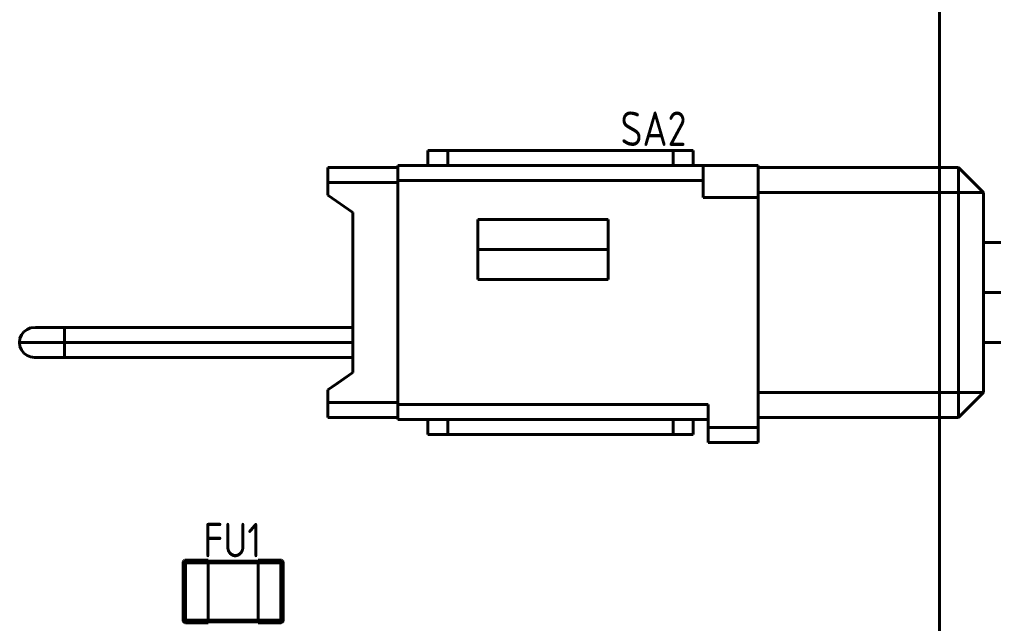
# Model space of a CAD drawing. Extents: x 193 to 1101, y 70 to 664.
# Drawn here: x 590.03 to 628.96, y 503.87 to 528.04 of the extents above; entities that cross this region are included whole.
import ezdxf

# ---------------------------------------------------------------- set-up
doc = ezdxf.new("R2010")
doc.units = 0
doc.header["$MEASUREMENT"] = 0
doc.layers.get('0').update_dxf_attribs({"linetype": 'CONTINUOUS'})
doc.layers.get('DEFPOINTS').update_dxf_attribs({"linetype": 'CONTINUOUS'})
doc.layers.add('Основная', color=7, linetype='CONTINUOUS', lineweight=40)
doc.styles.add('GOST type A0', font='', dxfattribs={"oblique": 15, "height": 3.5})
doc.styles.get('GOST type A0').set_extended_font_data('GOST type A')
doc.dimstyles.new('GOST type A', dxfattribs={"dimtxt": 3.5, "dimasz": 3, "dimexe": 2, "dimexo": 0, "dimgap": 1, "dimtad": 1, "dimtoh": 1, "dimtxsty": 'GOST type A0', "dimcen": 0, "dimazin": 2, "dimtfac": 1, "dimtmove": 0, "dimatfit": 3, "dimfxl": 1, "dimarcsym": 0})

# ---------------------------------------------------------------- blocks, each defined once
blk = doc.blocks.new('*D10')
at = {"color": 0, "lineweight": -2, "transparency": 16777216}
for p, q in [((616.792, 557.152), (653.078, 557.152)), ((651.078, 554.152), (651.078, 370.152)), ((616.792, 367.152), (653.078, 367.152))]:
    blk.add_line(p, q, dxfattribs=at)
at = {"color": 0, "transparency": 16777216}
for points in [[(650.578, 554.152), (651.578, 554.152), (651.078, 557.152)], [(650.578, 370.152), (651.578, 370.152), (651.078, 367.152)]]:
    blk.add_solid(points, dxfattribs=at)
at = {"layer": 'DEFPOINTS', "color": 0, "transparency": 16777216}
for p in [(616.792, 557.152), (616.792, 367.152), (651.078, 367.152)]:
    blk.add_point(p, dxfattribs=at)
at = {"color": 0, "transparency": 16777216, "insert": (648.328, 462.152), "char_height": 3.5, "attachment_point": 5, "rotation": 90, "style": 'GOST type A0'}
blk.add_mtext('95*', dxfattribs=at)
blk = doc.blocks.new('*D11')
at = {"color": 0, "lineweight": -2, "transparency": 16777216}
for p, q in [((626.792, 567.152), (663.078, 567.152)), ((661.078, 564.152), (661.078, 360.152)), ((626.792, 357.152), (663.078, 357.152))]:
    blk.add_line(p, q, dxfattribs=at)
at = {"color": 0, "transparency": 16777216}
for points in [[(660.578, 564.152), (661.578, 564.152), (661.078, 567.152)], [(660.578, 360.152), (661.578, 360.152), (661.078, 357.152)]]:
    blk.add_solid(points, dxfattribs=at)
at = {"layer": 'DEFPOINTS', "color": 0, "transparency": 16777216}
for p in [(626.792, 567.152), (626.792, 357.152), (661.078, 357.152)]:
    blk.add_point(p, dxfattribs=at)
at = {"color": 0, "transparency": 16777216, "insert": (658.328, 462.152), "char_height": 3.5, "attachment_point": 5, "rotation": 90, "style": 'GOST type A0'}
blk.add_mtext('105*', dxfattribs=at)

msp = doc.modelspace()

# ---------------------------------------------------------------- linework, layer by layer
at = {"layer": 'Основная'}
for p, q in [((626.792, 357.152), (626.792, 567.152)), ((608.354, 522.792), (606.354, 522.792)), ((606.354, 522.792), (606.354, 522.194)), ((606.354, 522.792), (606.382, 522.792)), ((606.354, 522.194), (606.354, 522.792)), ((608.354, 522.792), (606.354, 522.792)), ((606.354, 522.792), (606.354, 522.194)), ((606.354, 522.792), (606.382, 522.792)), ((606.354, 522.194), (606.354, 522.792)), ((608.354, 522.792), (606.354, 522.792)), ((606.354, 522.792), (606.354, 522.194)), ((606.354, 522.792), (606.382, 522.792)), ((606.354, 522.194), (606.354, 522.792)), ((608.354, 522.792), (606.354, 522.792)), ((606.354, 522.792), (606.354, 522.194)), ((606.354, 522.792), (606.382, 522.792)), ((606.354, 522.194), (606.354, 522.792)), ((606.382, 522.792), (606.462, 522.792)), ((606.382, 522.792), (606.462, 522.792)), ((606.382, 522.792), (606.462, 522.792)), ((606.382, 522.792), (606.462, 522.792)), ((606.462, 522.792), (606.588, 522.792)), ((606.462, 522.792), (606.588, 522.792)), ((606.462, 522.792), (606.588, 522.792)), ((606.462, 522.792), (606.588, 522.792)), ((606.588, 522.792), (606.754, 522.792)), ((606.588, 522.792), (606.754, 522.792)), ((606.588, 522.792), (606.754, 522.792)), ((606.588, 522.792), (606.754, 522.792)), ((606.754, 522.792), (606.948, 522.792)), ((606.754, 522.792), (606.948, 522.792)), ((606.754, 522.792), (606.948, 522.792)), ((606.754, 522.792), (606.948, 522.792)), ((606.948, 522.792), (607.154, 522.792)), ((606.948, 522.792), (607.154, 522.792)), ((606.948, 522.792), (607.154, 522.792)), ((606.948, 522.792), (607.154, 522.792)), ((616.154, 522.792), (607.154, 522.792)), ((607.154, 522.194), (607.154, 522.792)), ((616.154, 522.792), (607.154, 522.792)), ((607.154, 522.194), (607.154, 522.792)), ((616.154, 522.792), (607.154, 522.792)), ((607.154, 522.194), (607.154, 522.792)), ((616.154, 522.792), (607.154, 522.792)), ((607.154, 522.194), (607.154, 522.792)), ((613.556, 522.794), (608.354, 522.794)), ((608.354, 522.794), (608.354, 522.792)), ((608.354, 522.792), (608.354, 522.794)), ((608.354, 522.794), (613.556, 522.794)), ((613.556, 522.794), (608.354, 522.794)), ((608.354, 522.794), (608.354, 522.792)), ((608.354, 522.792), (608.354, 522.794)), ((608.354, 522.794), (613.556, 522.794)), ((613.556, 522.794), (608.354, 522.794)), ((608.354, 522.794), (608.354, 522.792)), ((608.354, 522.792), (608.354, 522.794)), ((608.354, 522.794), (613.556, 522.794)), ((613.556, 522.794), (608.354, 522.794)), ((608.354, 522.794), (608.354, 522.792)), ((608.354, 522.792), (608.354, 522.794)), ((608.354, 522.794), (613.556, 522.794)), ((613.556, 522.792), (613.556, 522.794)), ((613.556, 522.792), (613.556, 522.794)), ((613.556, 522.792), (613.556, 522.794)), ((613.556, 522.792), (613.556, 522.794)), ((613.556, 522.792), (613.556, 522.794)), ((613.556, 522.792), (613.556, 522.794)), ((613.556, 522.792), (613.556, 522.794)), ((613.556, 522.792), (613.556, 522.794)), ((616.954, 522.792), (613.556, 522.792)), ((616.954, 522.792), (613.556, 522.792)), ((616.954, 522.792), (613.556, 522.792)), ((616.954, 522.792), (613.556, 522.792)), ((616.154, 522.792), (616.362, 522.792)), ((616.154, 522.194), (616.154, 522.792)), ((616.154, 522.792), (616.362, 522.792)), ((616.154, 522.194), (616.154, 522.792)), ((616.154, 522.792), (616.362, 522.792)), ((616.154, 522.194), (616.154, 522.792)), ((616.154, 522.792), (616.362, 522.792)), ((616.154, 522.194), (616.154, 522.792)), ((616.362, 522.792), (616.554, 522.792)), ((616.362, 522.792), (616.554, 522.792)), ((616.362, 522.792), (616.554, 522.792)), ((616.362, 522.792), (616.554, 522.792)), ((616.554, 522.792), (616.72, 522.792)), ((616.554, 522.792), (616.72, 522.792)), ((616.554, 522.792), (616.72, 522.792)), ((616.554, 522.792), (616.72, 522.792)), ((616.72, 522.792), (616.848, 522.792)), ((616.72, 522.792), (616.848, 522.792)), ((616.72, 522.792), (616.848, 522.792)), ((616.72, 522.792), (616.848, 522.792)), ((616.848, 522.792), (616.926, 522.792)), ((616.848, 522.792), (616.926, 522.792)), ((616.848, 522.792), (616.926, 522.792)), ((616.848, 522.792), (616.926, 522.792)), ((616.926, 522.792), (616.954, 522.792)), ((616.926, 522.792), (616.954, 522.792)), ((616.926, 522.792), (616.954, 522.792)), ((616.926, 522.792), (616.954, 522.792)), ((616.954, 522.194), (616.954, 522.792)), ((616.954, 522.194), (616.954, 522.792)), ((616.954, 522.194), (616.954, 522.792)), ((616.954, 522.194), (616.954, 522.792)), ((616.954, 522.194), (616.954, 522.792)), ((616.954, 522.194), (616.954, 522.792)), ((616.954, 522.194), (616.954, 522.792)), ((616.954, 522.194), (616.954, 522.792)), ((605.152, 522.114), (602.352, 522.114)), ((602.352, 522.114), (602.354, 521.514)), ((605.152, 522.114), (602.352, 522.114)), ((602.352, 522.114), (603.354, 522.114)), ((602.352, 522.114), (602.352, 522.114)), ((602.354, 521.514), (602.352, 522.114)), ((605.152, 522.114), (602.352, 522.114)), ((602.352, 522.114), (602.354, 521.514)), ((605.152, 522.114), (602.352, 522.114)), ((602.352, 522.114), (603.354, 522.114)), ((602.352, 522.114), (602.352, 522.114)), ((602.354, 521.514), (602.352, 522.114)), ((605.152, 522.114), (602.352, 522.114)), ((602.352, 522.114), (602.354, 521.514)), ((605.152, 522.114), (602.352, 522.114)), ((602.352, 522.114), (603.354, 522.114)), ((602.352, 522.114), (602.352, 522.114)), ((602.354, 521.514), (602.352, 522.114)), ((605.152, 522.114), (602.352, 522.114)), ((602.352, 522.114), (602.354, 521.514)), ((605.152, 522.114), (602.352, 522.114)), ((602.352, 522.114), (603.354, 522.114)), ((602.352, 522.114), (602.352, 522.114)), ((602.354, 521.514), (602.352, 522.114)), ((603.354, 522.114), (603.354, 522.114)), ((603.354, 522.114), (603.354, 522.114)), ((603.354, 522.114), (603.354, 522.114)), ((603.354, 522.114), (603.354, 522.114)), ((606.354, 522.194), (605.152, 522.194)), ((605.152, 522.194), (605.152, 522.114)), ((605.154, 521.594), (605.152, 522.194)), ((617.356, 522.194), (605.152, 522.194)), ((606.354, 522.194), (605.152, 522.194)), ((605.152, 522.194), (605.152, 522.114)), ((605.154, 521.594), (605.152, 522.194)), ((617.356, 522.194), (605.152, 522.194)), ((606.354, 522.194), (605.152, 522.194)), ((605.152, 522.194), (605.152, 522.114)), ((605.154, 521.594), (605.152, 522.194)), ((617.356, 522.194), (605.152, 522.194)), ((606.354, 522.194), (605.152, 522.194)), ((605.152, 522.194), (605.152, 522.114)), ((605.154, 521.594), (605.152, 522.194)), ((617.356, 522.194), (605.152, 522.194)), ((606.354, 522.194), (606.382, 522.194)), ((606.354, 522.194), (606.382, 522.194)), ((606.354, 522.194), (606.382, 522.194)), ((606.354, 522.194), (606.382, 522.194)), ((606.382, 522.194), (606.462, 522.194)), ((606.382, 522.194), (606.462, 522.194)), ((606.382, 522.194), (606.462, 522.194)), ((606.382, 522.194), (606.462, 522.194)), ((606.462, 522.194), (606.588, 522.194)), ((606.462, 522.194), (606.588, 522.194)), ((606.462, 522.194), (606.588, 522.194)), ((606.462, 522.194), (606.588, 522.194)), ((606.588, 522.194), (606.754, 522.194)), ((606.588, 522.194), (606.754, 522.194)), ((606.588, 522.194), (606.754, 522.194)), ((606.588, 522.194), (606.754, 522.194)), ((606.754, 522.194), (606.948, 522.194)), ((606.754, 522.194), (606.948, 522.194)), ((606.754, 522.194), (606.948, 522.194)), ((606.754, 522.194), (606.948, 522.194)), ((606.948, 522.194), (607.154, 522.194)), ((606.948, 522.194), (607.154, 522.194)), ((606.948, 522.194), (607.154, 522.194)), ((606.948, 522.194), (607.154, 522.194)), ((616.154, 522.194), (607.154, 522.194)), ((616.154, 522.194), (607.154, 522.194)), ((616.154, 522.194), (607.154, 522.194)), ((616.154, 522.194), (607.154, 522.194)), ((616.154, 522.194), (616.362, 522.194)), ((616.154, 522.194), (616.362, 522.194)), ((616.154, 522.194), (616.362, 522.194)), ((616.154, 522.194), (616.362, 522.194)), ((616.362, 522.194), (616.554, 522.194)), ((616.362, 522.194), (616.554, 522.194)), ((616.362, 522.194), (616.554, 522.194)), ((616.362, 522.194), (616.554, 522.194)), ((616.554, 522.194), (616.72, 522.194)), ((616.554, 522.194), (616.72, 522.194)), ((616.554, 522.194), (616.72, 522.194)), ((616.554, 522.194), (616.72, 522.194)), ((616.72, 522.194), (616.848, 522.194)), ((616.72, 522.194), (616.848, 522.194)), ((616.72, 522.194), (616.848, 522.194)), ((616.72, 522.194), (616.848, 522.194)), ((616.848, 522.194), (616.926, 522.194)), ((616.848, 522.194), (616.926, 522.194)), ((616.848, 522.194), (616.926, 522.194)), ((616.848, 522.194), (616.926, 522.194)), ((616.926, 522.194), (616.954, 522.194)), ((616.926, 522.194), (616.954, 522.194)), ((616.926, 522.194), (616.954, 522.194)), ((616.926, 522.194), (616.954, 522.194)), ((619.556, 522.194), (616.954, 522.194)), ((619.556, 522.194), (616.954, 522.194)), ((619.556, 522.194), (616.954, 522.194)), ((619.556, 522.194), (616.954, 522.194)), ((617.356, 521.594), (617.356, 522.194)), ((617.356, 522.194), (619.556, 522.194)), ((617.356, 521.594), (617.356, 522.194)), ((617.356, 522.194), (619.556, 522.194)), ((617.356, 521.594), (617.356, 522.194)), ((617.356, 522.194), (619.556, 522.194)), ((617.356, 521.594), (617.356, 522.194)), ((617.356, 522.194), (619.556, 522.194)), ((619.556, 522.112), (619.556, 522.194)), ((619.556, 520.914), (619.556, 522.194)), ((619.556, 522.112), (619.556, 522.194)), ((619.556, 520.914), (619.556, 522.194)), ((619.556, 522.112), (619.556, 522.194)), ((619.556, 520.914), (619.556, 522.194)), ((619.556, 522.112), (619.556, 522.194)), ((619.556, 520.914), (619.556, 522.194)), ((627.554, 522.114), (619.556, 522.112)), ((619.556, 522.112), (627.554, 522.114)), ((627.554, 522.114), (619.556, 522.112)), ((619.556, 522.112), (627.554, 522.114)), ((627.554, 522.114), (619.556, 522.112)), ((619.556, 522.112), (627.554, 522.114)), ((627.554, 522.114), (619.556, 522.112)), ((619.556, 522.112), (627.554, 522.114)), ((619.556, 521.712), (619.556, 522.112)), ((619.556, 521.712), (619.556, 522.112)), ((619.556, 521.712), (619.556, 522.112)), ((619.556, 521.712), (619.556, 522.112)), ((628.556, 521.114), (627.554, 522.114)), ((628.556, 521.114), (627.554, 522.114)), ((627.554, 521.112), (627.554, 522.114)), ((628.556, 521.114), (627.554, 522.114)), ((628.556, 521.114), (627.554, 522.114)), ((627.554, 521.112), (627.554, 522.114)), ((628.556, 521.114), (627.554, 522.114)), ((628.556, 521.114), (627.554, 522.114)), ((627.554, 521.112), (627.554, 522.114)), ((628.556, 521.114), (627.554, 522.114)), ((628.556, 521.114), (627.554, 522.114)), ((627.554, 521.112), (627.554, 522.114)), ((602.352, 521.34), (602.352, 521.73)), ((602.352, 521.34), (602.352, 521.73)), ((602.352, 521.34), (602.352, 521.73)), ((602.352, 521.34), (602.352, 521.73)), ((605.152, 512.632), (605.154, 521.594)), ((605.152, 512.632), (605.154, 521.594)), ((605.152, 512.632), (605.154, 521.594)), ((605.152, 512.632), (605.154, 521.594)), ((605.154, 521.594), (617.356, 521.594)), ((605.154, 521.594), (617.356, 521.594)), ((605.154, 521.594), (617.356, 521.594)), ((605.154, 521.594), (617.356, 521.594)), ((617.356, 520.914), (617.356, 521.594)), ((617.356, 520.914), (617.356, 521.594)), ((617.356, 520.914), (617.356, 521.594)), ((617.356, 520.914), (617.356, 521.594)), ((602.354, 521.514), (602.352, 521.012)), ((602.352, 521.012), (602.354, 521.514)), ((602.354, 521.514), (602.352, 521.012)), ((602.352, 521.012), (602.354, 521.514)), ((602.354, 521.514), (602.352, 521.012)), ((602.352, 521.012), (602.354, 521.514)), ((602.354, 521.514), (602.352, 521.012)), ((602.352, 521.012), (602.354, 521.514)), ((602.354, 521.514), (605.154, 521.514)), ((602.354, 521.514), (605.154, 521.514)), ((602.354, 521.514), (605.154, 521.514)), ((602.354, 521.514), (605.154, 521.514)), ((602.352, 521.012), (603.354, 520.312)), ((602.352, 521.012), (602.352, 521.012)), ((602.352, 521.012), (602.352, 521.012)), ((603.354, 520.312), (602.352, 521.012)), ((602.352, 521.012), (603.354, 520.312)), ((602.352, 521.012), (602.352, 521.012)), ((602.352, 521.012), (602.352, 521.012)), ((603.354, 520.312), (602.352, 521.012)), ((602.352, 521.012), (603.354, 520.312)), ((602.352, 521.012), (602.352, 521.012)), ((602.352, 521.012), (602.352, 521.012)), ((603.354, 520.312), (602.352, 521.012)), ((602.352, 521.012), (603.354, 520.312)), ((602.352, 521.012), (602.352, 521.012)), ((602.352, 521.012), (602.352, 521.012)), ((603.354, 520.312), (602.352, 521.012)), ((602.352, 521.01), (602.354, 521.01)), ((603.352, 520.312), (602.352, 521.01)), ((602.352, 521.01), (602.354, 521.01)), ((603.352, 520.312), (602.352, 521.01)), ((602.352, 521.01), (602.354, 521.01)), ((603.352, 520.312), (602.352, 521.01)), ((602.352, 521.01), (602.354, 521.01)), ((603.352, 520.312), (602.352, 521.01)), ((617.356, 520.914), (619.556, 520.914)), ((617.356, 520.914), (619.556, 520.914)), ((617.356, 520.914), (619.556, 520.914)), ((617.356, 520.914), (619.556, 520.914)), ((627.554, 521.112), (619.556, 521.112)), ((627.554, 521.112), (619.556, 521.112)), ((627.554, 521.112), (619.556, 521.112)), ((627.554, 521.112), (619.556, 521.112)), ((619.556, 511.712), (619.556, 520.914)), ((619.556, 511.712), (619.556, 520.914)), ((619.556, 511.712), (619.556, 520.914)), ((619.556, 511.712), (619.556, 520.914)), ((627.554, 521.112), (628.556, 521.114)), ((627.554, 521.112), (628.556, 521.114)), ((627.554, 521.112), (628.556, 521.114)), ((627.554, 521.112), (628.556, 521.114)), ((627.554, 513.112), (627.554, 521.112)), ((627.554, 513.112), (627.554, 521.112)), ((627.554, 513.112), (627.554, 521.112)), ((627.554, 513.112), (627.554, 521.112)), ((628.556, 519.112), (628.556, 521.114)), ((628.556, 513.112), (628.556, 521.114)), ((628.556, 519.112), (628.556, 521.114)), ((628.556, 513.112), (628.556, 521.114)), ((628.556, 519.112), (628.556, 521.114)), ((628.556, 513.112), (628.556, 521.114)), ((628.556, 519.112), (628.556, 521.114)), ((628.556, 513.112), (628.556, 521.114)), ((603.352, 520.312), (603.352, 520.314)), ((603.352, 520.312), (603.352, 520.314)), ((603.352, 520.312), (603.352, 520.314)), ((603.352, 520.312), (603.352, 520.314)), ((603.354, 520.312), (603.352, 515.714)), ((603.354, 520.312), (603.352, 515.714)), ((603.354, 520.312), (603.352, 515.714)), ((603.354, 520.312), (603.352, 515.714)), ((603.354, 513.912), (603.354, 520.312)), ((603.354, 513.912), (603.354, 520.312)), ((603.354, 513.912), (603.354, 520.312)), ((603.354, 513.912), (603.354, 520.312)), ((608.352, 520.034), (613.556, 520.034)), ((608.352, 518.832), (608.352, 520.034)), ((608.352, 520.034), (613.556, 520.034)), ((608.352, 518.832), (608.352, 520.034)), ((608.352, 520.034), (613.556, 520.034)), ((608.352, 518.832), (608.352, 520.034)), ((608.352, 520.034), (613.556, 520.034)), ((608.352, 518.832), (608.352, 520.034)), ((613.556, 518.832), (613.556, 520.034)), ((613.556, 517.632), (613.556, 520.034)), ((613.556, 518.832), (613.556, 520.034)), ((613.556, 517.632), (613.556, 520.034)), ((613.556, 518.832), (613.556, 520.034)), ((613.556, 517.632), (613.556, 520.034)), ((613.556, 518.832), (613.556, 520.034)), ((613.556, 517.632), (613.556, 520.034)), ((629.446, 519.112), (628.556, 519.112)), ((628.556, 519.112), (629.446, 519.112)), ((629.446, 519.112), (628.556, 519.112)), ((628.556, 519.112), (629.446, 519.112)), ((629.446, 519.112), (628.556, 519.112)), ((628.556, 519.112), (629.446, 519.112)), ((629.446, 519.112), (628.556, 519.112)), ((628.556, 519.112), (629.446, 519.112)), ((613.556, 518.832), (608.352, 518.832)), ((608.354, 517.632), (608.352, 518.832)), ((613.556, 518.832), (608.352, 518.832)), ((608.354, 517.632), (608.352, 518.832)), ((613.556, 518.832), (608.352, 518.832)), ((608.354, 517.632), (608.352, 518.832)), ((613.556, 518.832), (608.352, 518.832)), ((608.354, 517.632), (608.352, 518.832)), ((613.556, 517.632), (613.556, 518.832)), ((613.556, 517.632), (613.556, 518.832)), ((613.556, 517.632), (613.556, 518.832)), ((613.556, 517.632), (613.556, 518.832)), ((608.354, 517.632), (613.556, 517.632)), ((608.354, 517.632), (613.556, 517.632)), ((608.354, 517.632), (613.556, 517.632)), ((608.354, 517.632), (613.556, 517.632)), ((629.356, 517.112), (628.556, 517.112)), ((629.356, 517.112), (628.556, 517.112)), ((629.356, 517.112), (628.556, 517.112)), ((629.356, 517.112), (628.556, 517.112)), ((590.112, 515.414), (590.052, 515.268)), ((590.052, 515.268), (590.112, 515.414)), ((590.112, 515.414), (590.052, 515.268)), ((590.052, 515.268), (590.112, 515.414)), ((590.112, 515.414), (590.052, 515.268)), ((590.052, 515.268), (590.112, 515.414)), ((590.112, 515.414), (590.052, 515.268)), ((590.052, 515.268), (590.112, 515.414)), ((590.208, 515.538), (590.112, 515.414)), ((590.112, 515.414), (590.208, 515.538)), ((590.208, 515.538), (590.112, 515.414)), ((590.112, 515.414), (590.208, 515.538)), ((590.208, 515.538), (590.112, 515.414)), ((590.112, 515.414), (590.208, 515.538)), ((590.208, 515.538), (590.112, 515.414)), ((590.112, 515.414), (590.208, 515.538)), ((590.334, 515.634), (590.208, 515.538)), ((590.208, 515.538), (590.334, 515.634)), ((590.334, 515.634), (590.208, 515.538)), ((590.208, 515.538), (590.334, 515.634)), ((590.334, 515.634), (590.208, 515.538)), ((590.208, 515.538), (590.334, 515.634)), ((590.334, 515.634), (590.208, 515.538)), ((590.208, 515.538), (590.334, 515.634)), ((590.478, 515.694), (590.334, 515.634)), ((590.334, 515.634), (590.478, 515.694)), ((590.478, 515.694), (590.334, 515.634)), ((590.334, 515.634), (590.478, 515.694)), ((590.478, 515.694), (590.334, 515.634)), ((590.334, 515.634), (590.478, 515.694)), ((590.478, 515.694), (590.334, 515.634)), ((590.334, 515.634), (590.478, 515.694)), ((590.676, 515.714), (590.478, 515.694)), ((590.478, 515.694), (590.676, 515.714)), ((590.676, 515.714), (590.478, 515.694)), ((590.478, 515.694), (590.676, 515.714)), ((590.676, 515.714), (590.478, 515.694)), ((590.478, 515.694), (590.676, 515.714)), ((590.676, 515.714), (590.478, 515.694)), ((590.478, 515.694), (590.676, 515.714)), ((603.352, 515.714), (590.676, 515.714)), ((590.676, 515.714), (590.794, 515.714)), ((603.352, 515.714), (590.676, 515.714)), ((590.676, 515.714), (590.794, 515.714)), ((603.352, 515.714), (590.676, 515.714)), ((590.676, 515.714), (590.794, 515.714)), ((603.352, 515.714), (590.676, 515.714)), ((590.676, 515.714), (590.794, 515.714)), ((590.794, 515.714), (590.986, 515.714)), ((590.794, 515.714), (590.986, 515.714)), ((590.794, 515.714), (590.986, 515.714)), ((590.794, 515.714), (590.986, 515.714)), ((590.986, 515.714), (591.234, 515.714)), ((590.986, 515.714), (591.234, 515.714)), ((590.986, 515.714), (591.234, 515.714)), ((590.986, 515.714), (591.234, 515.714)), ((591.234, 515.714), (591.524, 515.714)), ((591.234, 515.714), (591.524, 515.714)), ((591.234, 515.714), (591.524, 515.714)), ((591.234, 515.714), (591.524, 515.714)), ((591.834, 515.714), (591.524, 515.714)), ((591.834, 515.714), (591.524, 515.714)), ((591.834, 515.714), (591.524, 515.714)), ((591.834, 515.714), (591.524, 515.714)), ((591.834, 515.694), (591.834, 515.714)), ((603.352, 515.714), (591.834, 515.714)), ((591.834, 515.694), (591.834, 515.714)), ((603.352, 515.714), (591.834, 515.714)), ((591.834, 515.694), (591.834, 515.714)), ((603.352, 515.714), (591.834, 515.714)), ((591.834, 515.694), (591.834, 515.714)), ((603.352, 515.714), (591.834, 515.714)), ((591.834, 515.634), (591.834, 515.694)), ((591.834, 515.634), (591.834, 515.694)), ((591.834, 515.634), (591.834, 515.694)), ((591.834, 515.634), (591.834, 515.694)), ((591.834, 515.538), (591.834, 515.634)), ((591.834, 515.538), (591.834, 515.634)), ((591.834, 515.538), (591.834, 515.634)), ((591.834, 515.538), (591.834, 515.634)), ((591.834, 515.414), (591.834, 515.538)), ((591.834, 515.414), (591.834, 515.538)), ((591.834, 515.414), (591.834, 515.538)), ((591.834, 515.414), (591.834, 515.538)), ((591.834, 515.268), (591.834, 515.414)), ((591.834, 515.268), (591.834, 515.414)), ((591.834, 515.268), (591.834, 515.414)), ((591.834, 515.268), (591.834, 515.414)), ((603.352, 515.694), (603.352, 515.714)), ((603.352, 515.694), (603.352, 515.714)), ((603.352, 515.694), (603.352, 515.714)), ((603.352, 515.694), (603.352, 515.714)), ((603.352, 515.634), (603.352, 515.694)), ((603.352, 515.634), (603.352, 515.694)), ((603.352, 515.634), (603.352, 515.694)), ((603.352, 515.634), (603.352, 515.694)), ((603.352, 515.538), (603.352, 515.634)), ((603.352, 515.538), (603.352, 515.634)), ((603.352, 515.538), (603.352, 515.634)), ((603.352, 515.538), (603.352, 515.634)), ((603.352, 515.414), (603.352, 515.538)), ((603.352, 515.414), (603.352, 515.538)), ((603.352, 515.414), (603.352, 515.538)), ((603.352, 515.414), (603.352, 515.538)), ((603.352, 515.268), (603.352, 515.414)), ((603.352, 515.268), (603.352, 515.414)), ((603.352, 515.268), (603.352, 515.414)), ((603.352, 515.268), (603.352, 515.414)), ((590.052, 515.268), (590.032, 515.112)), ((590.032, 515.112), (590.052, 515.268)), ((590.052, 515.268), (590.032, 515.112)), ((590.032, 515.112), (590.052, 515.268)), ((590.052, 515.268), (590.032, 515.112)), ((590.032, 515.112), (590.052, 515.268)), ((590.052, 515.268), (590.032, 515.112)), ((590.032, 515.112), (590.052, 515.268)), ((590.032, 515.112), (590.052, 514.956)), ((590.052, 514.956), (590.032, 515.112)), ((590.094, 515.112), (590.032, 515.112)), ((590.032, 515.112), (590.052, 514.956)), ((590.052, 514.956), (590.032, 515.112)), ((590.094, 515.112), (590.032, 515.112)), ((590.032, 515.112), (590.052, 514.956)), ((590.052, 514.956), (590.032, 515.112)), ((590.094, 515.112), (590.032, 515.112)), ((590.032, 515.112), (590.052, 514.956)), ((590.052, 514.956), (590.032, 515.112)), ((590.094, 515.112), (590.032, 515.112)), ((590.094, 515.112), (590.274, 515.112)), ((590.094, 515.112), (590.274, 515.112)), ((590.094, 515.112), (590.274, 515.112)), ((590.094, 515.112), (590.274, 515.112)), ((590.274, 515.112), (590.56, 515.112)), ((590.274, 515.112), (590.56, 515.112)), ((590.274, 515.112), (590.56, 515.112)), ((590.274, 515.112), (590.56, 515.112)), ((590.56, 515.112), (590.934, 515.112)), ((590.56, 515.112), (590.934, 515.112)), ((590.56, 515.112), (590.934, 515.112)), ((590.56, 515.112), (590.934, 515.112)), ((590.934, 515.112), (591.368, 515.112)), ((590.934, 515.112), (591.368, 515.112)), ((590.934, 515.112), (591.368, 515.112)), ((590.934, 515.112), (591.368, 515.112)), ((591.834, 515.112), (591.368, 515.112)), ((591.834, 515.112), (591.368, 515.112)), ((591.834, 515.112), (591.368, 515.112)), ((591.834, 515.112), (591.368, 515.112)), ((591.834, 515.112), (591.834, 515.268)), ((591.834, 515.112), (591.834, 515.268)), ((591.834, 515.112), (591.834, 515.268)), ((591.834, 515.112), (591.834, 515.268)), ((603.352, 515.112), (591.834, 515.112)), ((591.834, 514.956), (591.834, 515.112)), ((603.352, 515.112), (591.834, 515.112)), ((591.834, 514.956), (591.834, 515.112)), ((603.352, 515.112), (591.834, 515.112)), ((591.834, 514.956), (591.834, 515.112)), ((603.352, 515.112), (591.834, 515.112)), ((591.834, 514.956), (591.834, 515.112)), ((603.352, 515.112), (603.352, 515.268)), ((603.352, 515.112), (603.352, 515.268)), ((603.352, 515.112), (603.352, 515.268)), ((603.352, 515.112), (603.352, 515.268)), ((603.352, 514.956), (603.352, 515.112)), ((603.352, 514.956), (603.352, 515.112)), ((603.352, 514.956), (603.352, 515.112)), ((603.352, 514.956), (603.352, 515.112)), ((628.556, 513.112), (628.556, 515.112)), ((628.556, 515.112), (629.446, 515.112)), ((629.446, 515.112), (628.556, 515.112)), ((628.556, 513.112), (628.556, 515.112)), ((628.556, 515.112), (629.446, 515.112)), ((629.446, 515.112), (628.556, 515.112)), ((628.556, 513.112), (628.556, 515.112)), ((628.556, 515.112), (629.446, 515.112)), ((629.446, 515.112), (628.556, 515.112)), ((628.556, 513.112), (628.556, 515.112)), ((628.556, 515.112), (629.446, 515.112)), ((629.446, 515.112), (628.556, 515.112)), ((590.052, 514.956), (590.112, 514.812)), ((590.112, 514.812), (590.052, 514.956)), ((590.052, 514.956), (590.112, 514.812)), ((590.112, 514.812), (590.052, 514.956)), ((590.052, 514.956), (590.112, 514.812)), ((590.112, 514.812), (590.052, 514.956)), ((590.052, 514.956), (590.112, 514.812)), ((590.112, 514.812), (590.052, 514.956)), ((590.112, 514.812), (590.208, 514.686)), ((590.208, 514.686), (590.112, 514.812)), ((590.112, 514.812), (590.208, 514.686)), ((590.208, 514.686), (590.112, 514.812)), ((590.112, 514.812), (590.208, 514.686)), ((590.208, 514.686), (590.112, 514.812)), ((590.112, 514.812), (590.208, 514.686)), ((590.208, 514.686), (590.112, 514.812)), ((590.208, 514.686), (590.334, 514.592)), ((590.334, 514.592), (590.208, 514.686)), ((590.208, 514.686), (590.334, 514.592)), ((590.334, 514.592), (590.208, 514.686)), ((590.208, 514.686), (590.334, 514.592)), ((590.334, 514.592), (590.208, 514.686)), ((590.208, 514.686), (590.334, 514.592)), ((590.334, 514.592), (590.208, 514.686)), ((590.334, 514.592), (590.478, 514.532)), ((590.478, 514.532), (590.334, 514.592)), ((590.334, 514.592), (590.478, 514.532)), ((590.478, 514.532), (590.334, 514.592)), ((590.334, 514.592), (590.478, 514.532)), ((590.478, 514.532), (590.334, 514.592)), ((590.334, 514.592), (590.478, 514.532)), ((590.478, 514.532), (590.334, 514.592)), ((591.834, 514.812), (591.834, 514.956)), ((591.834, 514.812), (591.834, 514.956)), ((591.834, 514.812), (591.834, 514.956)), ((591.834, 514.812), (591.834, 514.956)), ((591.834, 514.686), (591.834, 514.812)), ((591.834, 514.686), (591.834, 514.812)), ((591.834, 514.686), (591.834, 514.812)), ((591.834, 514.686), (591.834, 514.812)), ((591.834, 514.592), (591.834, 514.686)), ((591.834, 514.592), (591.834, 514.686)), ((591.834, 514.592), (591.834, 514.686)), ((591.834, 514.592), (591.834, 514.686)), ((591.834, 514.532), (591.834, 514.592)), ((591.834, 514.532), (591.834, 514.592)), ((591.834, 514.532), (591.834, 514.592)), ((591.834, 514.532), (591.834, 514.592)), ((603.352, 514.812), (603.352, 514.956)), ((603.352, 514.812), (603.352, 514.956)), ((603.352, 514.812), (603.352, 514.956)), ((603.352, 514.812), (603.352, 514.956)), ((603.352, 514.686), (603.352, 514.812)), ((603.352, 514.686), (603.352, 514.812)), ((603.352, 514.686), (603.352, 514.812)), ((603.352, 514.686), (603.352, 514.812)), ((603.352, 514.592), (603.352, 514.686)), ((603.352, 514.592), (603.352, 514.686)), ((603.352, 514.592), (603.352, 514.686)), ((603.352, 514.592), (603.352, 514.686)), ((603.352, 514.532), (603.352, 514.592)), ((603.352, 514.532), (603.352, 514.592)), ((603.352, 514.532), (603.352, 514.592)), ((603.352, 514.532), (603.352, 514.592)), ((590.478, 514.532), (590.634, 514.51)), ((590.634, 514.51), (590.478, 514.532)), ((590.478, 514.532), (590.634, 514.51)), ((590.634, 514.51), (590.478, 514.532)), ((590.478, 514.532), (590.634, 514.51)), ((590.634, 514.51), (590.478, 514.532)), ((590.478, 514.532), (590.634, 514.51)), ((590.634, 514.51), (590.478, 514.532)), ((590.634, 514.51), (603.352, 514.51)), ((590.634, 514.51), (590.676, 514.51)), ((590.634, 514.51), (603.352, 514.51)), ((590.634, 514.51), (590.676, 514.51)), ((590.634, 514.51), (603.352, 514.51)), ((590.634, 514.51), (590.676, 514.51)), ((590.634, 514.51), (603.352, 514.51)), ((590.634, 514.51), (590.676, 514.51)), ((590.676, 514.51), (590.794, 514.51)), ((590.676, 514.51), (590.794, 514.51)), ((590.676, 514.51), (590.794, 514.51)), ((590.676, 514.51), (590.794, 514.51)), ((590.794, 514.51), (590.986, 514.51)), ((590.794, 514.51), (590.986, 514.51)), ((590.794, 514.51), (590.986, 514.51)), ((590.794, 514.51), (590.986, 514.51)), ((590.986, 514.51), (591.234, 514.51)), ((590.986, 514.51), (591.234, 514.51)), ((590.986, 514.51), (591.234, 514.51)), ((590.986, 514.51), (591.234, 514.51)), ((591.234, 514.51), (591.524, 514.51)), ((591.234, 514.51), (591.524, 514.51)), ((591.234, 514.51), (591.524, 514.51)), ((591.234, 514.51), (591.524, 514.51)), ((591.524, 514.51), (591.834, 514.51)), ((591.524, 514.51), (591.834, 514.51)), ((591.524, 514.51), (591.834, 514.51)), ((591.524, 514.51), (591.834, 514.51)), ((591.834, 514.51), (591.834, 514.532)), ((591.834, 514.51), (591.834, 514.532)), ((591.834, 514.51), (591.834, 514.532)), ((591.834, 514.51), (591.834, 514.532)), ((603.352, 514.51), (591.834, 514.51)), ((603.352, 514.51), (591.834, 514.51)), ((603.352, 514.51), (591.834, 514.51)), ((603.352, 514.51), (591.834, 514.51)), ((603.352, 514.51), (603.352, 514.532)), ((603.352, 514.51), (603.352, 514.532)), ((603.352, 514.51), (603.352, 514.532)), ((603.352, 514.51), (603.352, 514.532)), ((603.352, 514.51), (603.354, 513.914)), ((603.352, 514.51), (603.354, 513.914)), ((603.352, 514.51), (603.354, 513.914)), ((603.352, 514.51), (603.354, 513.914)), ((602.352, 513.214), (603.354, 513.912)), ((602.352, 513.214), (603.354, 513.912)), ((602.352, 513.214), (603.354, 513.912)), ((602.352, 513.214), (603.354, 513.912)), ((602.354, 513.214), (603.354, 513.914)), ((602.354, 513.214), (603.354, 513.914)), ((602.354, 513.214), (603.354, 513.914)), ((602.354, 513.214), (603.354, 513.914)), ((603.354, 513.914), (602.764, 513.502)), ((603.354, 513.914), (602.764, 513.502)), ((603.354, 513.914), (602.764, 513.502)), ((603.354, 513.914), (602.764, 513.502)), ((603.354, 513.912), (603.354, 513.914)), ((603.354, 513.912), (603.354, 513.914)), ((603.354, 513.912), (603.354, 513.914)), ((603.354, 513.912), (603.354, 513.914)), ((619.556, 513.112), (619.556, 513.804)), ((619.556, 513.112), (619.556, 513.804)), ((619.556, 513.112), (619.556, 513.804)), ((619.556, 513.112), (619.556, 513.804)), ((602.764, 513.502), (602.352, 513.214)), ((602.764, 513.502), (602.352, 513.214)), ((602.764, 513.502), (602.352, 513.214)), ((602.764, 513.502), (602.352, 513.214)), ((602.352, 513.214), (602.352, 512.712)), ((602.352, 512.712), (602.352, 513.214)), ((602.352, 513.214), (602.354, 513.214)), ((602.352, 512.112), (602.352, 513.214)), ((602.352, 513.214), (602.352, 512.712)), ((602.352, 512.712), (602.352, 513.214)), ((602.352, 513.214), (602.354, 513.214)), ((602.352, 512.112), (602.352, 513.214)), ((602.352, 513.214), (602.352, 512.712)), ((602.352, 512.712), (602.352, 513.214)), ((602.352, 513.214), (602.354, 513.214)), ((602.352, 512.112), (602.352, 513.214)), ((602.352, 513.214), (602.352, 512.712)), ((602.352, 512.712), (602.352, 513.214)), ((602.352, 513.214), (602.354, 513.214)), ((602.352, 512.112), (602.352, 513.214)), ((602.354, 513.214), (602.354, 513.214)), ((602.354, 513.214), (602.354, 513.214)), ((602.354, 513.214), (602.354, 513.214)), ((602.354, 513.214), (602.354, 513.214)), ((627.554, 513.112), (619.556, 513.112)), ((619.556, 513.002), (619.556, 513.112)), ((627.554, 513.112), (619.556, 513.112)), ((619.556, 513.002), (619.556, 513.112)), ((627.554, 513.112), (619.556, 513.112)), ((619.556, 513.002), (619.556, 513.112)), ((627.554, 513.112), (619.556, 513.112)), ((619.556, 513.002), (619.556, 513.112)), ((627.554, 512.11), (628.556, 513.112)), ((627.554, 512.11), (628.556, 513.112)), ((628.556, 513.112), (627.554, 513.112)), ((627.554, 512.11), (627.554, 513.112)), ((627.554, 512.11), (628.556, 513.112)), ((627.554, 512.11), (628.556, 513.112)), ((628.556, 513.112), (627.554, 513.112)), ((627.554, 512.11), (627.554, 513.112)), ((627.554, 512.11), (628.556, 513.112)), ((627.554, 512.11), (628.556, 513.112)), ((628.556, 513.112), (627.554, 513.112)), ((627.554, 512.11), (627.554, 513.112)), ((627.554, 512.11), (628.556, 513.112)), ((627.554, 512.11), (628.556, 513.112)), ((628.556, 513.112), (627.554, 513.112)), ((627.554, 512.11), (627.554, 513.112)), ((602.352, 512.712), (602.354, 512.11)), ((605.152, 512.712), (602.352, 512.712)), ((602.354, 512.11), (602.352, 512.712)), ((602.352, 512.712), (602.354, 512.11)), ((605.152, 512.712), (602.352, 512.712)), ((602.354, 512.11), (602.352, 512.712)), ((602.352, 512.712), (602.354, 512.11)), ((605.152, 512.712), (602.352, 512.712)), ((602.354, 512.11), (602.352, 512.712)), ((602.352, 512.712), (602.354, 512.11)), ((605.152, 512.712), (602.352, 512.712)), ((602.354, 512.11), (602.352, 512.712)), ((617.552, 512.632), (605.152, 512.632)), ((605.154, 512.03), (605.152, 512.632)), ((617.552, 512.632), (605.152, 512.632)), ((605.154, 512.03), (605.152, 512.632)), ((617.552, 512.632), (605.152, 512.632)), ((605.154, 512.03), (605.152, 512.632)), ((617.552, 512.632), (605.152, 512.632)), ((605.154, 512.03), (605.152, 512.632)), ((617.552, 511.712), (617.552, 512.632)), ((617.552, 511.712), (617.552, 512.632)), ((617.552, 511.712), (617.552, 512.632)), ((617.552, 511.712), (617.552, 512.632)), ((602.352, 512.112), (602.354, 512.112)), ((602.352, 512.112), (602.354, 512.112)), ((602.352, 512.112), (602.354, 512.112)), ((602.352, 512.112), (602.354, 512.112)), ((602.354, 512.11), (605.154, 512.11)), ((602.354, 512.11), (605.154, 512.11)), ((602.354, 512.11), (605.154, 512.11)), ((602.354, 512.11), (605.154, 512.11)), ((602.354, 512.11), (605.154, 512.11)), ((602.354, 512.11), (605.154, 512.11)), ((602.354, 512.11), (605.154, 512.11)), ((602.354, 512.11), (605.154, 512.11)), ((605.154, 512.11), (605.154, 512.03)), ((605.154, 512.11), (605.154, 512.03)), ((605.154, 512.11), (605.154, 512.03)), ((605.154, 512.11), (605.154, 512.03)), ((605.154, 512.03), (606.354, 512.03)), ((605.154, 512.03), (617.552, 512.03)), ((605.154, 512.03), (606.354, 512.03)), ((605.154, 512.03), (617.552, 512.03)), ((605.154, 512.03), (606.354, 512.03)), ((605.154, 512.03), (617.552, 512.03)), ((605.154, 512.03), (606.354, 512.03)), ((605.154, 512.03), (617.552, 512.03)), ((606.354, 512.03), (606.354, 511.432)), ((606.354, 511.432), (606.354, 512.03)), ((606.354, 512.03), (606.354, 511.432)), ((606.354, 511.432), (606.354, 512.03)), ((606.354, 512.03), (606.354, 511.432)), ((606.354, 511.432), (606.354, 512.03)), ((606.354, 512.03), (606.354, 511.432)), ((606.354, 511.432), (606.354, 512.03)), ((607.154, 511.432), (607.154, 512.03)), ((607.154, 511.432), (607.154, 512.03)), ((607.154, 511.432), (607.154, 512.03)), ((607.154, 511.432), (607.154, 512.03)), ((616.154, 512.03), (608.678, 512.03)), ((616.154, 512.03), (608.678, 512.03)), ((616.154, 512.03), (608.678, 512.03)), ((616.154, 512.03), (608.678, 512.03)), ((616.154, 512.03), (616.362, 512.03)), ((616.154, 511.432), (616.154, 512.03)), ((616.154, 512.03), (616.362, 512.03)), ((616.154, 511.432), (616.154, 512.03)), ((616.154, 512.03), (616.362, 512.03)), ((616.154, 511.432), (616.154, 512.03)), ((616.154, 512.03), (616.362, 512.03)), ((616.154, 511.432), (616.154, 512.03)), ((616.362, 512.03), (616.554, 512.03)), ((616.362, 512.03), (616.554, 512.03)), ((616.362, 512.03), (616.554, 512.03)), ((616.362, 512.03), (616.554, 512.03)), ((616.554, 512.03), (616.72, 512.03)), ((616.554, 512.03), (616.72, 512.03)), ((616.554, 512.03), (616.72, 512.03)), ((616.554, 512.03), (616.72, 512.03)), ((616.72, 512.03), (616.848, 512.03)), ((616.72, 512.03), (616.848, 512.03)), ((616.72, 512.03), (616.848, 512.03)), ((616.72, 512.03), (616.848, 512.03)), ((616.848, 512.03), (616.926, 512.03)), ((616.848, 512.03), (616.926, 512.03)), ((616.848, 512.03), (616.926, 512.03)), ((616.848, 512.03), (616.926, 512.03)), ((616.926, 512.03), (616.954, 512.03)), ((616.926, 512.03), (616.954, 512.03)), ((616.926, 512.03), (616.954, 512.03)), ((616.926, 512.03), (616.954, 512.03)), ((616.954, 511.432), (616.954, 512.03)), ((616.954, 512.03), (617.552, 512.03)), ((616.954, 511.432), (616.954, 512.03)), ((616.954, 511.432), (616.954, 512.03)), ((616.954, 512.03), (617.552, 512.03)), ((616.954, 511.432), (616.954, 512.03)), ((616.954, 511.432), (616.954, 512.03)), ((616.954, 512.03), (617.552, 512.03)), ((616.954, 511.432), (616.954, 512.03)), ((616.954, 511.432), (616.954, 512.03)), ((616.954, 512.03), (617.552, 512.03)), ((616.954, 511.432), (616.954, 512.03)), ((617.552, 512.03), (617.552, 511.112)), ((617.552, 512.03), (617.552, 511.112)), ((617.552, 512.03), (617.552, 511.112)), ((617.552, 512.03), (617.552, 511.112)), ((619.556, 511.11), (619.556, 512.11)), ((619.556, 512.11), (627.554, 512.11)), ((619.556, 512.11), (627.554, 512.11)), ((619.556, 511.11), (619.556, 512.11)), ((619.556, 512.11), (627.554, 512.11)), ((619.556, 512.11), (627.554, 512.11)), ((619.556, 511.11), (619.556, 512.11)), ((619.556, 512.11), (627.554, 512.11)), ((619.556, 512.11), (627.554, 512.11)), ((619.556, 511.11), (619.556, 512.11)), ((619.556, 512.11), (627.554, 512.11)), ((619.556, 512.11), (627.554, 512.11)), ((619.556, 511.712), (619.556, 512.032)), ((619.556, 512.032), (619.556, 512.032)), ((619.556, 511.712), (619.556, 512.032)), ((619.556, 512.032), (619.556, 512.032)), ((619.556, 511.712), (619.556, 512.032)), ((619.556, 512.032), (619.556, 512.032)), ((619.556, 511.712), (619.556, 512.032)), ((619.556, 512.032), (619.556, 512.032)), ((617.552, 511.712), (619.556, 511.712)), ((617.554, 511.11), (617.552, 511.712)), ((617.552, 511.712), (619.556, 511.712)), ((617.554, 511.11), (617.552, 511.712)), ((617.552, 511.712), (619.556, 511.712)), ((617.554, 511.11), (617.552, 511.712)), ((617.552, 511.712), (619.556, 511.712)), ((617.554, 511.11), (617.552, 511.712)), ((619.556, 511.11), (619.556, 511.712)), ((619.556, 511.11), (619.556, 511.712)), ((619.556, 511.11), (619.556, 511.712)), ((619.556, 511.11), (619.556, 511.712)), ((606.354, 511.432), (616.954, 511.432)), ((606.354, 511.432), (606.382, 511.432)), ((606.354, 511.432), (616.954, 511.432)), ((606.354, 511.432), (606.382, 511.432)), ((606.354, 511.432), (616.954, 511.432)), ((606.354, 511.432), (606.382, 511.432)), ((606.354, 511.432), (616.954, 511.432)), ((606.354, 511.432), (606.382, 511.432)), ((606.382, 511.432), (606.462, 511.432)), ((606.382, 511.432), (606.462, 511.432)), ((606.382, 511.432), (606.462, 511.432)), ((606.382, 511.432), (606.462, 511.432)), ((606.462, 511.432), (606.588, 511.432)), ((606.462, 511.432), (606.588, 511.432)), ((606.462, 511.432), (606.588, 511.432)), ((606.462, 511.432), (606.588, 511.432)), ((606.588, 511.432), (606.754, 511.432)), ((606.588, 511.432), (606.754, 511.432)), ((606.588, 511.432), (606.754, 511.432)), ((606.588, 511.432), (606.754, 511.432)), ((606.754, 511.432), (606.948, 511.432)), ((606.754, 511.432), (606.948, 511.432)), ((606.754, 511.432), (606.948, 511.432)), ((606.754, 511.432), (606.948, 511.432)), ((606.948, 511.432), (607.154, 511.432)), ((606.948, 511.432), (607.154, 511.432)), ((606.948, 511.432), (607.154, 511.432)), ((606.948, 511.432), (607.154, 511.432)), ((616.154, 511.432), (607.154, 511.432)), ((616.154, 511.432), (607.154, 511.432)), ((616.154, 511.432), (607.154, 511.432)), ((616.154, 511.432), (607.154, 511.432)), ((616.154, 511.432), (616.362, 511.432)), ((616.154, 511.432), (616.362, 511.432)), ((616.154, 511.432), (616.362, 511.432)), ((616.154, 511.432), (616.362, 511.432)), ((616.362, 511.432), (616.554, 511.432)), ((616.362, 511.432), (616.554, 511.432)), ((616.362, 511.432), (616.554, 511.432)), ((616.362, 511.432), (616.554, 511.432)), ((616.554, 511.432), (616.72, 511.432)), ((616.554, 511.432), (616.72, 511.432)), ((616.554, 511.432), (616.72, 511.432)), ((616.554, 511.432), (616.72, 511.432)), ((616.72, 511.432), (616.848, 511.432)), ((616.72, 511.432), (616.848, 511.432)), ((616.72, 511.432), (616.848, 511.432)), ((616.72, 511.432), (616.848, 511.432)), ((616.848, 511.432), (616.926, 511.432)), ((616.848, 511.432), (616.926, 511.432)), ((616.848, 511.432), (616.926, 511.432)), ((616.848, 511.432), (616.926, 511.432)), ((616.926, 511.432), (616.954, 511.432)), ((616.926, 511.432), (616.954, 511.432)), ((616.926, 511.432), (616.954, 511.432)), ((616.926, 511.432), (616.954, 511.432)), ((617.552, 511.112), (617.552, 511.254)), ((617.552, 511.112), (617.552, 511.254)), ((617.552, 511.112), (617.552, 511.254)), ((617.552, 511.112), (617.552, 511.254)), ((617.552, 511.112), (617.554, 511.11)), ((617.552, 511.112), (617.554, 511.112)), ((617.552, 511.112), (617.554, 511.11)), ((617.552, 511.112), (617.554, 511.112)), ((617.552, 511.112), (617.554, 511.11)), ((617.552, 511.112), (617.554, 511.112)), ((617.552, 511.112), (617.554, 511.11)), ((617.552, 511.112), (617.554, 511.112)), ((617.554, 511.11), (619.556, 511.11)), ((617.554, 511.11), (619.556, 511.11)), ((617.554, 511.11), (619.556, 511.11)), ((617.554, 511.11), (619.556, 511.11)), ((617.554, 511.11), (619.556, 511.11)), ((617.554, 511.11), (619.556, 511.11)), ((617.554, 511.11), (619.556, 511.11)), ((617.554, 511.11), (619.556, 511.11)), ((596.672, 506.402), (596.646, 506.398)), ((596.672, 506.402), (596.646, 506.398)), ((596.672, 506.402), (596.646, 506.398)), ((596.672, 506.402), (596.646, 506.398)), ((597.572, 506.402), (596.672, 506.402)), ((597.572, 506.402), (596.672, 506.402)), ((596.672, 506.398), (596.672, 506.402)), ((597.572, 506.402), (596.672, 506.402)), ((597.572, 506.402), (596.672, 506.402)), ((596.672, 506.398), (596.672, 506.402)), ((597.572, 506.368), (597.572, 506.402)), ((597.572, 506.398), (597.572, 506.402)), ((597.572, 506.368), (597.572, 506.402)), ((597.572, 506.398), (597.572, 506.402)), ((600.472, 506.402), (599.572, 506.402)), ((599.572, 506.402), (599.572, 506.398)), ((599.572, 506.402), (599.572, 506.398)), ((600.472, 506.402), (599.572, 506.402)), ((600.472, 506.402), (599.572, 506.402)), ((599.572, 506.402), (599.572, 506.398)), ((599.572, 506.402), (599.572, 506.398)), ((600.472, 506.402), (599.572, 506.402)), ((600.498, 506.398), (600.472, 506.402)), ((600.498, 506.398), (600.472, 506.402)), ((600.472, 506.402), (600.472, 506.398)), ((600.498, 506.398), (600.472, 506.402)), ((600.498, 506.398), (600.472, 506.402)), ((600.472, 506.402), (600.472, 506.398)), ((596.576, 506.328), (596.572, 506.302)), ((596.576, 506.328), (596.572, 506.302)), ((596.576, 506.328), (596.572, 506.302)), ((596.576, 506.328), (596.572, 506.302)), ((596.572, 506.302), (596.572, 504.002)), ((596.572, 506.302), (596.572, 504.002)), ((596.576, 506.302), (596.572, 506.302)), ((596.572, 506.302), (596.572, 504.002)), ((596.572, 506.302), (596.572, 504.002)), ((596.576, 506.302), (596.572, 506.302)), ((596.586, 506.352), (596.576, 506.328)), ((596.586, 506.352), (596.576, 506.328)), ((596.586, 506.352), (596.576, 506.328)), ((596.586, 506.352), (596.576, 506.328)), ((596.586, 506.302), (596.576, 506.302)), ((596.586, 506.302), (596.576, 506.302)), ((596.602, 506.372), (596.586, 506.352)), ((596.602, 506.372), (596.586, 506.352)), ((596.602, 506.372), (596.586, 506.352)), ((596.602, 506.372), (596.586, 506.352)), ((596.602, 506.302), (596.586, 506.302)), ((596.602, 506.302), (596.586, 506.302)), ((596.622, 506.388), (596.602, 506.372)), ((596.622, 506.388), (596.602, 506.372)), ((596.622, 506.388), (596.602, 506.372)), ((596.622, 506.388), (596.602, 506.372)), ((596.622, 506.302), (596.602, 506.302)), ((596.622, 506.302), (596.602, 506.302)), ((596.646, 506.398), (596.622, 506.388)), ((596.646, 506.398), (596.622, 506.388)), ((596.646, 506.398), (596.622, 506.388)), ((596.646, 506.398), (596.622, 506.388)), ((596.646, 506.302), (596.622, 506.302)), ((596.646, 506.302), (596.622, 506.302)), ((596.672, 506.302), (596.646, 506.302)), ((596.672, 506.302), (596.646, 506.302)), ((596.672, 506.388), (596.672, 506.398)), ((596.672, 506.388), (596.672, 506.398)), ((596.672, 506.372), (596.672, 506.388)), ((596.672, 506.372), (596.672, 506.388)), ((596.672, 506.352), (596.672, 506.372)), ((596.672, 506.352), (596.672, 506.372)), ((596.672, 506.328), (596.672, 506.352)), ((596.672, 506.328), (596.672, 506.352)), ((596.672, 506.328), (596.672, 506.302)), ((596.672, 506.328), (596.672, 506.302)), ((596.672, 506.302), (596.672, 504.002)), ((597.572, 506.302), (596.672, 506.302)), ((596.672, 506.302), (596.672, 504.002)), ((597.572, 506.302), (596.672, 506.302)), ((597.572, 506.388), (597.572, 506.398)), ((597.572, 506.388), (597.572, 506.398)), ((597.572, 506.372), (597.572, 506.388)), ((597.572, 506.372), (597.572, 506.388)), ((597.572, 506.352), (597.572, 506.372)), ((597.572, 506.352), (597.572, 506.372)), ((599.572, 506.368), (597.572, 506.368)), ((599.572, 506.368), (597.572, 506.368)), ((599.572, 506.368), (597.572, 506.368)), ((599.572, 506.368), (597.572, 506.368)), ((597.572, 506.328), (597.572, 506.352)), ((597.572, 506.328), (597.572, 506.352)), ((597.572, 506.328), (597.572, 506.302)), ((597.572, 506.328), (597.572, 506.302)), ((597.572, 506.302), (597.572, 504.002)), ((599.572, 506.302), (597.572, 506.302)), ((597.572, 506.302), (597.572, 504.002)), ((599.572, 506.302), (597.572, 506.302)), ((599.572, 506.398), (599.572, 506.368)), ((599.572, 506.388), (599.572, 506.398)), ((599.572, 506.398), (599.572, 506.368)), ((599.572, 506.388), (599.572, 506.398)), ((599.572, 506.372), (599.572, 506.388)), ((599.572, 506.372), (599.572, 506.388)), ((599.572, 506.352), (599.572, 506.372)), ((599.572, 506.352), (599.572, 506.372)), ((599.572, 506.328), (599.572, 506.352)), ((599.572, 506.328), (599.572, 506.352)), ((599.572, 506.302), (599.572, 506.328)), ((599.572, 506.302), (599.572, 506.328)), ((599.572, 506.302), (599.572, 504.002)), ((600.472, 506.302), (599.572, 506.302)), ((599.572, 506.302), (599.572, 504.002)), ((600.472, 506.302), (599.572, 506.302)), ((600.472, 506.388), (600.472, 506.398)), ((600.472, 506.388), (600.472, 506.398)), ((600.472, 506.372), (600.472, 506.388)), ((600.472, 506.372), (600.472, 506.388)), ((600.472, 506.352), (600.472, 506.372)), ((600.472, 506.352), (600.472, 506.372)), ((600.472, 506.328), (600.472, 506.352)), ((600.472, 506.328), (600.472, 506.352)), ((600.472, 506.302), (600.472, 506.328)), ((600.472, 506.302), (600.472, 506.328)), ((600.498, 506.302), (600.472, 506.302)), ((600.472, 506.302), (600.472, 504.002)), ((600.498, 506.302), (600.472, 506.302)), ((600.472, 506.302), (600.472, 504.002)), ((600.522, 506.388), (600.498, 506.398)), ((600.522, 506.388), (600.498, 506.398)), ((600.522, 506.388), (600.498, 506.398)), ((600.522, 506.388), (600.498, 506.398)), ((600.522, 506.302), (600.498, 506.302)), ((600.522, 506.302), (600.498, 506.302)), ((600.542, 506.372), (600.522, 506.388)), ((600.542, 506.372), (600.522, 506.388)), ((600.542, 506.372), (600.522, 506.388)), ((600.542, 506.372), (600.522, 506.388)), ((600.542, 506.302), (600.522, 506.302)), ((600.542, 506.302), (600.522, 506.302)), ((600.558, 506.352), (600.542, 506.372)), ((600.558, 506.352), (600.542, 506.372)), ((600.558, 506.352), (600.542, 506.372)), ((600.558, 506.352), (600.542, 506.372)), ((600.558, 506.302), (600.542, 506.302)), ((600.558, 506.302), (600.542, 506.302)), ((600.568, 506.328), (600.558, 506.352)), ((600.568, 506.328), (600.558, 506.352)), ((600.568, 506.328), (600.558, 506.352)), ((600.568, 506.328), (600.558, 506.352)), ((600.568, 506.302), (600.558, 506.302)), ((600.568, 506.302), (600.558, 506.302)), ((600.572, 506.302), (600.568, 506.328)), ((600.572, 506.302), (600.568, 506.328)), ((600.572, 506.302), (600.568, 506.328)), ((600.572, 506.302), (600.568, 506.328)), ((600.572, 506.302), (600.568, 506.302)), ((600.572, 506.302), (600.568, 506.302)), ((600.572, 504.002), (600.572, 506.302)), ((600.572, 506.302), (600.572, 504.002)), ((600.572, 504.002), (600.572, 506.302)), ((600.572, 506.302), (600.572, 504.002)), ((596.572, 504.002), (596.576, 503.976)), ((596.576, 503.976), (596.572, 504.002)), ((596.576, 504.002), (596.572, 504.002)), ((596.572, 504.002), (596.576, 503.976)), ((596.576, 503.976), (596.572, 504.002)), ((596.576, 504.002), (596.572, 504.002)), ((596.586, 504.002), (596.576, 504.002)), ((596.586, 504.002), (596.576, 504.002)), ((596.576, 503.976), (596.586, 503.952)), ((596.586, 503.952), (596.576, 503.976)), ((596.576, 503.976), (596.586, 503.952)), ((596.586, 503.952), (596.576, 503.976)), ((596.602, 504.002), (596.586, 504.002)), ((596.602, 504.002), (596.586, 504.002)), ((596.586, 503.952), (596.602, 503.932)), ((596.602, 503.932), (596.586, 503.952)), ((596.586, 503.952), (596.602, 503.932)), ((596.602, 503.932), (596.586, 503.952)), ((596.622, 504.002), (596.602, 504.002)), ((596.622, 504.002), (596.602, 504.002)), ((596.602, 503.932), (596.622, 503.916)), ((596.622, 503.916), (596.602, 503.932)), ((596.602, 503.932), (596.622, 503.916)), ((596.622, 503.916), (596.602, 503.932)), ((596.646, 504.002), (596.622, 504.002)), ((596.646, 504.002), (596.622, 504.002)), ((596.622, 503.916), (596.646, 503.906)), ((596.646, 503.906), (596.622, 503.916)), ((596.622, 503.916), (596.646, 503.906)), ((596.646, 503.906), (596.622, 503.916)), ((596.672, 504.002), (596.646, 504.002)), ((596.672, 504.002), (596.646, 504.002)), ((596.646, 503.906), (596.672, 503.902)), ((596.672, 503.902), (596.646, 503.906)), ((596.646, 503.906), (596.672, 503.902)), ((596.672, 503.902), (596.646, 503.906)), ((596.672, 504.002), (596.672, 503.976)), ((597.572, 504.002), (596.672, 504.002)), ((596.672, 504.002), (596.672, 503.976)), ((597.572, 504.002), (596.672, 504.002)), ((596.672, 503.952), (596.672, 503.976)), ((596.672, 503.952), (596.672, 503.976)), ((596.672, 503.932), (596.672, 503.952)), ((596.672, 503.932), (596.672, 503.952)), ((596.672, 503.916), (596.672, 503.932)), ((596.672, 503.916), (596.672, 503.932)), ((596.672, 503.906), (596.672, 503.916)), ((596.672, 503.906), (596.672, 503.916)), ((596.672, 503.902), (596.672, 503.906)), ((596.672, 503.902), (596.672, 503.906)), ((596.672, 503.902), (597.572, 503.902)), ((597.572, 503.902), (596.672, 503.902)), ((596.672, 503.902), (597.572, 503.902)), ((597.572, 503.902), (596.672, 503.902)), ((597.572, 503.976), (597.572, 504.002)), ((599.572, 504.002), (597.572, 504.002)), ((597.572, 503.976), (597.572, 504.002)), ((599.572, 504.002), (597.572, 504.002)), ((597.572, 503.952), (597.572, 503.976)), ((597.572, 503.952), (597.572, 503.976)), ((597.572, 503.932), (597.572, 503.952)), ((597.572, 503.932), (597.572, 503.952)), ((597.572, 503.902), (597.572, 503.936)), ((597.572, 503.936), (599.572, 503.936)), ((599.572, 503.936), (597.572, 503.936)), ((597.572, 503.902), (597.572, 503.936)), ((597.572, 503.936), (599.572, 503.936)), ((599.572, 503.936), (597.572, 503.936)), ((597.572, 503.916), (597.572, 503.932)), ((597.572, 503.916), (597.572, 503.932)), ((597.572, 503.906), (597.572, 503.916)), ((597.572, 503.906), (597.572, 503.916)), ((597.572, 503.902), (597.572, 503.906)), ((597.572, 503.902), (597.572, 503.906)), ((599.572, 503.976), (599.572, 504.002)), ((600.472, 504.002), (599.572, 504.002)), ((599.572, 503.976), (599.572, 504.002)), ((600.472, 504.002), (599.572, 504.002)), ((599.572, 503.952), (599.572, 503.976)), ((599.572, 503.952), (599.572, 503.976)), ((599.572, 503.932), (599.572, 503.952)), ((599.572, 503.932), (599.572, 503.952)), ((599.572, 503.936), (599.572, 503.902)), ((599.572, 503.936), (599.572, 503.902)), ((599.572, 503.916), (599.572, 503.932)), ((599.572, 503.916), (599.572, 503.932)), ((599.572, 503.906), (599.572, 503.916)), ((599.572, 503.906), (599.572, 503.916)), ((599.572, 503.902), (599.572, 503.906)), ((599.572, 503.902), (599.572, 503.906)), ((599.572, 503.902), (600.472, 503.902)), ((600.472, 503.902), (599.572, 503.902)), ((599.572, 503.902), (600.472, 503.902)), ((600.472, 503.902), (599.572, 503.902)), ((600.498, 504.002), (600.472, 504.002)), ((600.472, 503.976), (600.472, 504.002)), ((600.498, 504.002), (600.472, 504.002)), ((600.472, 503.976), (600.472, 504.002)), ((600.472, 503.952), (600.472, 503.976)), ((600.472, 503.952), (600.472, 503.976)), ((600.472, 503.932), (600.472, 503.952)), ((600.472, 503.932), (600.472, 503.952)), ((600.472, 503.916), (600.472, 503.932)), ((600.472, 503.916), (600.472, 503.932)), ((600.472, 503.906), (600.472, 503.916)), ((600.472, 503.906), (600.472, 503.916)), ((600.472, 503.902), (600.498, 503.906)), ((600.498, 503.906), (600.472, 503.902)), ((600.472, 503.906), (600.472, 503.902)), ((600.472, 503.902), (600.498, 503.906)), ((600.498, 503.906), (600.472, 503.902)), ((600.472, 503.906), (600.472, 503.902)), ((600.522, 504.002), (600.498, 504.002)), ((600.522, 504.002), (600.498, 504.002)), ((600.498, 503.906), (600.522, 503.916)), ((600.522, 503.916), (600.498, 503.906)), ((600.498, 503.906), (600.522, 503.916)), ((600.522, 503.916), (600.498, 503.906)), ((600.542, 504.002), (600.522, 504.002)), ((600.542, 504.002), (600.522, 504.002)), ((600.522, 503.916), (600.542, 503.932)), ((600.542, 503.932), (600.522, 503.916)), ((600.522, 503.916), (600.542, 503.932)), ((600.542, 503.932), (600.522, 503.916)), ((600.558, 504.002), (600.542, 504.002)), ((600.558, 504.002), (600.542, 504.002)), ((600.542, 503.932), (600.558, 503.952)), ((600.558, 503.952), (600.542, 503.932)), ((600.542, 503.932), (600.558, 503.952)), ((600.558, 503.952), (600.542, 503.932)), ((600.568, 504.002), (600.558, 504.002)), ((600.568, 504.002), (600.558, 504.002)), ((600.558, 503.952), (600.568, 503.976)), ((600.568, 503.976), (600.558, 503.952)), ((600.558, 503.952), (600.568, 503.976)), ((600.568, 503.976), (600.558, 503.952)), ((600.568, 503.976), (600.572, 504.002)), ((600.572, 504.002), (600.568, 503.976)), ((600.572, 504.002), (600.568, 504.002)), ((600.568, 503.976), (600.572, 504.002)), ((600.572, 504.002), (600.568, 503.976)), ((600.572, 504.002), (600.568, 504.002))]:
    msp.add_line(p, q, dxfattribs=at)

# ---------------------------------------------------------------- texts
at = {"style": 'GOST type A0'}
for s, p in [('SA2', (614.05, 522.975)), ('SA2', (614.05, 522.975)), ('FU1', (597.383, 506.515))]:
    msp.add_text(s, height=1.3796, dxfattribs=at).set_placement(p)

# ---------------------------------------------------------------- dimensions: what is measured, and where the dimension line sits
for base, p1, p2, text, picture, middle in [((661.078, 357.152), (626.792, 567.152), (626.792, 357.152), '105*', '*D11', (658.328, 462.152)), ((651.078, 367.152), (616.792, 557.152), (616.792, 367.152), '95*', '*D10', (648.328, 462.152))]:
    dim = msp.add_linear_dim(base=base, p1=p1, p2=p2, angle=90, text=text, dimstyle='GOST type A')
    dim.commit()
    dim.dimension.update_dxf_attribs({"geometry": picture, "text_midpoint": middle})

doc.saveas('drawing.dxf')
